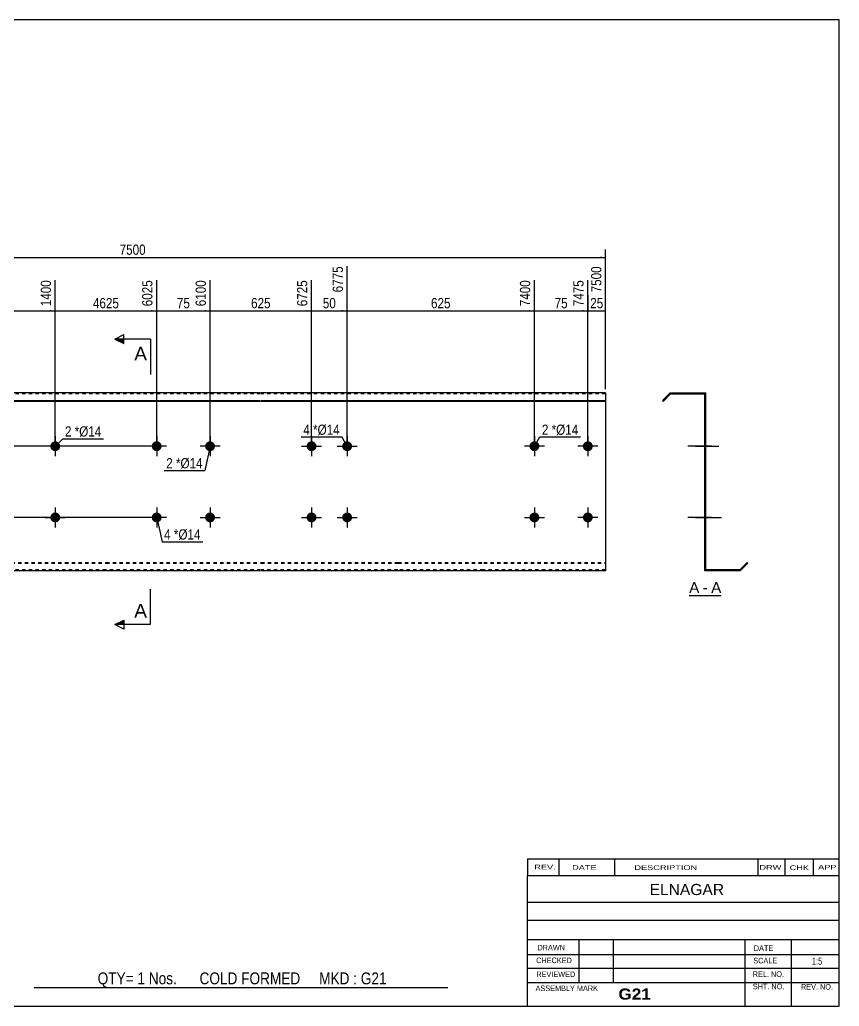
# Model space of a CAD drawing. Header units: millimetres. Extents: x -71 to 331, y -147 to 130.
# Drawn here: x 101.1 to 331.2, y -147.2 to 129.8 of the extents above; entities that cross this region are included whole.
import ezdxf

# ---------------------------------------------------------------- set-up
doc = ezdxf.new("R2010")
doc.units = ezdxf.units.MM
doc.linetypes.add('DXK_LINE_DOT1', pattern=[1.8814, 0.9407, -0.9407])
doc.styles.add('Arial', font='ARIAL.TTF', dxfattribs={"height": 0.2})
doc.styles.add('Arial Bold', font='ARIALBD.TTF', dxfattribs={"height": 0.2})
doc.styles.add('Arial Narrow', font='ARIALN.TTF', dxfattribs={"height": 0.2})

# ---------------------------------------------------------------- blocks, each defined once
blk = doc.blocks.new('Unknown-629090051-1712')
at = {"color": 5, "linetype": 'Continuous'}
for p, q in [((331.25, 129.75), (-68.75, 129.75)), ((-68.75, 129.75), (-68.75, -147.25)), ((331.25, -147.25), (331.25, 129.75)), ((-68.75, -147.25), (331.25, -147.25))]:
    blk.add_line(p, q, dxfattribs=at)
at = {"color": 174, "linetype": 'Continuous', "style": 'Arial'}
blk.add_text('Tekla structures', height=1.9102, rotation=90, dxfattribs=at).set_placement((-69.25, -146.75))
blk = doc.blocks.new('Unknown-629090051-12 - 1234')
at = {"color": 7, "linetype": 'Continuous'}
blk.add_line((289.1, -31.95), (298.13, -31.95), dxfattribs=at)
at = {"color": 0, "linetype": 'Continuous'}
blk.add_wipeout([(291.94, -31.2), (291.94, -28), (289.1, -28), (289.1, -31.2)], dxfattribs=at)
blk.add_wipeout([(294.32, -31.2), (294.32, -28), (292.9, -28), (292.9, -31.2)], dxfattribs=at)
at = {"color": 96, "linetype": 'Continuous', "style": 'Arial'}
blk.add_text('A', height=3.06, dxfattribs=at).set_placement((289.1, -31.2))
at = {"color": 0, "linetype": 'Continuous'}
blk.add_wipeout([(298.13, -31.2), (298.13, -28), (295.28, -28), (295.28, -31.2)], dxfattribs=at)
at = {"color": 96, "linetype": 'Continuous', "style": 'Arial'}
for s, p in [('-', (292.9, -31.2)), ('A', (295.28, -31.2))]:
    blk.add_text(s, height=3.06, dxfattribs=at).set_placement(p)
blk = doc.blocks.new('Bolt-629090051-1223 - 1203')
at = {"linetype": 'Continuous'}
blk.add_hatch(color=3, dxfattribs=at).paths.add_polyline_path([(155.96, 10, -1), (153.16, 10, -1)])
at = {"color": 3, "linetype": 'Continuous'}
for p, q in [((154.56, 12.8), (154.56, 7.2)), ((157.36, 10), (151.76, 10))]:
    blk.add_line(p, q, dxfattribs=at)
blk = doc.blocks.new('Part-629090051-1218 - 1203')
at = {"color": 2, "linetype": 'Continuous'}
for p, q in [((0, 25), (0, -25)), ((34.19, 25), (0, 25)), ((58.29, 25), (34.29, 25)), ((96.78, 25), (58.39, 25)), ((125.27, 25), (96.88, 25)), ((168.76, 25), (125.37, 25)), ((207.25, 25), (168.86, 25)), ((231.35, 25), (207.35, 25)), ((265.64, 25), (231.45, 25)), ((265.64, 25), (265.64, -25)), ((0, 22.88), (34.19, 22.88)), ((0, 22.67), (34.19, 22.67)), ((34.29, 22.88), (58.29, 22.88)), ((34.29, 22.67), (58.29, 22.67)), ((58.39, 22.88), (96.78, 22.88)), ((58.39, 22.67), (96.78, 22.67)), ((96.88, 22.88), (125.27, 22.88)), ((96.88, 22.67), (125.27, 22.67)), ((125.37, 22.88), (168.76, 22.88)), ((125.37, 22.67), (168.76, 22.67)), ((168.86, 22.88), (207.25, 22.88)), ((168.86, 22.67), (207.25, 22.67)), ((207.35, 22.88), (231.35, 22.88)), ((207.35, 22.67), (231.35, 22.67)), ((231.45, 22.88), (265.64, 22.88)), ((231.45, 22.67), (265.64, 22.67)), ((34.19, -25), (0, -25)), ((58.29, -25), (34.29, -25)), ((96.78, -25), (58.39, -25)), ((125.27, -25), (96.88, -25)), ((168.76, -25), (125.37, -25)), ((207.25, -25), (168.86, -25)), ((231.35, -25), (207.35, -25)), ((265.64, -25), (231.45, -25))]:
    blk.add_line(p, q, dxfattribs=at)
at = {"color": 7, "linetype": 'DXK_LINE_DOT1'}
for p, q in [((34.19, 24.7), (0, 24.7)), ((58.29, 24.7), (34.29, 24.7)), ((96.78, 24.7), (58.39, 24.7)), ((125.27, 24.7), (96.88, 24.7)), ((168.76, 24.7), (125.37, 24.7)), ((207.25, 24.7), (168.86, 24.7)), ((231.35, 24.7), (207.35, 24.7)), ((265.64, 24.7), (231.45, 24.7)), ((0, -22.67), (34.19, -22.67)), ((0, -22.88), (34.19, -22.88)), ((34.19, -24.7), (0, -24.7)), ((34.29, -22.67), (58.29, -22.67)), ((34.29, -22.88), (58.29, -22.88)), ((58.29, -24.7), (34.29, -24.7)), ((58.39, -22.67), (96.78, -22.67)), ((58.39, -22.88), (96.78, -22.88)), ((96.78, -24.7), (58.39, -24.7)), ((96.88, -22.67), (125.27, -22.67)), ((96.88, -22.88), (125.27, -22.88)), ((125.27, -24.7), (96.88, -24.7)), ((125.37, -22.67), (168.76, -22.67)), ((125.37, -22.88), (168.76, -22.88)), ((168.76, -24.7), (125.37, -24.7)), ((168.86, -22.67), (207.25, -22.67)), ((168.86, -22.88), (207.25, -22.88)), ((207.25, -24.7), (168.86, -24.7)), ((207.35, -22.67), (231.35, -22.67)), ((207.35, -22.88), (231.35, -22.88)), ((231.35, -24.7), (207.35, -24.7)), ((231.45, -22.67), (265.64, -22.67)), ((231.45, -22.88), (265.64, -22.88)), ((265.64, -24.7), (231.45, -24.7))]:
    blk.add_line(p, q, dxfattribs=at)
blk = doc.blocks.new('Bolt-629090051-1219 - 1203')
at = {"linetype": 'Continuous'}
for points in [[(184.45, 10, -1), (181.65, 10, -1)], [(194.45, 10, -1), (191.65, 10, -1)], [(184.45, -10, -1), (181.65, -10, -1)], [(194.45, -10, -1), (191.65, -10, -1)]]:
    blk.add_hatch(color=3, dxfattribs=at).paths.add_polyline_path(points)
at = {"color": 3, "linetype": 'Continuous'}
for p, q in [((183.05, 12.8), (183.05, 7.2)), ((193.05, 12.8), (193.05, 7.2)), ((180.25, 10), (185.85, 10)), ((190.25, 10), (195.85, 10)), ((183.05, -7.2), (183.05, -12.8)), ((193.05, -7.2), (193.05, -12.8)), ((180.25, -10), (185.85, -10)), ((190.25, -10), (195.85, -10))]:
    blk.add_line(p, q, dxfattribs=at)
blk = doc.blocks.new('Bolt-629090051-1220 - 1203')
at = {"linetype": 'Continuous'}
blk.add_hatch(color=3, dxfattribs=at).paths.add_polyline_path([(155.96, -10, -1), (153.16, -10, -1)])
at = {"color": 3, "linetype": 'Continuous'}
for p, q in [((154.56, -7.2), (154.56, -12.8)), ((151.76, -10), (157.36, -10))]:
    blk.add_line(p, q, dxfattribs=at)
blk = doc.blocks.new('Bolt-629090051-1221 - 1203')
at = {"linetype": 'Continuous'}
blk.add_hatch(color=3, dxfattribs=at).paths.add_polyline_path([(247.04, -10, -1), (244.24, -10, -1)])
at = {"color": 3, "linetype": 'Continuous'}
for p, q in [((245.64, -7.2), (245.64, -12.8)), ((242.84, -10), (248.44, -10))]:
    blk.add_line(p, q, dxfattribs=at)
blk = doc.blocks.new('Bolt-629090051-1222 - 1203')
at = {"linetype": 'Continuous'}
blk.add_hatch(color=3, dxfattribs=at).paths.add_polyline_path([(247.04, 10, -1), (244.24, 10, -1)])
at = {"color": 3, "linetype": 'Continuous'}
for p, q in [((245.64, 12.8), (245.64, 7.2)), ((248.44, 10), (242.84, 10))]:
    blk.add_line(p, q, dxfattribs=at)
blk = doc.blocks.new('Bolt-629090051-1224 - 1203')
at = {"linetype": 'Continuous'}
for points in [[(140.96, -10, -1), (138.16, -10, -1)], [(262.04, -10, -1), (259.24, -10, -1)]]:
    blk.add_hatch(color=3, dxfattribs=at).paths.add_polyline_path(points)
at = {"color": 3, "linetype": 'Continuous'}
for p, q in [((139.56, -7.2), (139.56, -12.8)), ((260.64, -7.2), (260.64, -12.8)), ((142.36, -10), (136.76, -10)), ((263.44, -10), (257.84, -10))]:
    blk.add_line(p, q, dxfattribs=at)
blk = doc.blocks.new('Bolt-629090051-1225 - 1203')
at = {"linetype": 'Continuous'}
for points in [[(140.96, 10, -1), (138.16, 10, -1)], [(262.04, 10, -1), (259.24, 10, -1)]]:
    blk.add_hatch(color=3, dxfattribs=at).paths.add_polyline_path(points)
at = {"color": 3, "linetype": 'Continuous'}
for p, q in [((139.56, 12.8), (139.56, 7.2)), ((260.64, 12.8), (260.64, 7.2)), ((142.36, 10), (136.76, 10)), ((263.44, 10), (257.84, 10))]:
    blk.add_line(p, q, dxfattribs=at)
blk = doc.blocks.new('Bolt-629090051-1228 - 1203')
at = {"linetype": 'Continuous'}
blk.add_hatch(color=3, dxfattribs=at).paths.add_polyline_path([(112.48, -10, -1), (109.68, -10, -1)])
at = {"color": 3, "linetype": 'Continuous'}
for p, q in [((111.08, -7.2), (111.08, -12.8)), ((108.28, -10), (113.88, -10))]:
    blk.add_line(p, q, dxfattribs=at)
blk = doc.blocks.new('Bolt-629090051-1229 - 1203')
at = {"linetype": 'Continuous'}
blk.add_hatch(color=3, dxfattribs=at).paths.add_polyline_path([(112.48, 10, -1), (109.68, 10, -1)])
at = {"color": 3, "linetype": 'Continuous'}
for p, q in [((111.08, 12.8), (111.08, 7.2)), ((113.88, 10), (108.28, 10))]:
    blk.add_line(p, q, dxfattribs=at)
blk = doc.blocks.new('Bolt-629090051-1240 - 1234')
at = {"linetype": 'Continuous'}
blk.add_hatch(color=3, dxfattribs=at).paths.add_polyline_path([(293.76, 8.6), (293.76, 11.4), (293.46, 11.4), (293.46, 8.6)])
at = {"color": 3, "linetype": 'Continuous'}
for p, q in [((293.76, 11.4), (293.46, 11.4)), ((295.36, 10), (288.76, 10)), ((293.76, 8.6), (293.46, 8.6))]:
    blk.add_line(p, q, dxfattribs=at)
blk = doc.blocks.new('Part-629090051-1236 - 1234')
at = {"color": 2, "linetype": 'Continuous'}
for p, q in [((283.76, 25), (281.64, 22.88)), ((283.76, 25), (293.76, 25)), ((293.76, -24.7), (293.76, 25)), ((281.64, 22.88), (281.85, 22.67)), ((281.85, 22.67), (283.88, 24.7)), ((283.88, 24.7), (293.46, 24.7)), ((293.46, -25), (293.46, 24.7)), ((303.34, -24.7), (293.76, -24.7)), ((303.34, -24.7), (305.37, -22.67)), ((303.46, -25), (305.58, -22.88)), ((305.58, -22.88), (305.37, -22.67)), ((303.46, -25), (293.46, -25))]:
    blk.add_line(p, q, dxfattribs=at)
blk = doc.blocks.new('Bolt-629090051-1237 - 1234')
at = {"linetype": 'Continuous'}
for points in [[(293.76, 8.6), (293.76, 11.4), (293.46, 11.4), (293.46, 8.6)], [(293.76, 8.6), (293.76, 11.4), (293.46, 11.4), (293.46, 8.6)], [(293.76, -11.4), (293.76, -8.6), (293.46, -8.6), (293.46, -11.4)], [(293.76, -11.4), (293.76, -8.6), (293.46, -8.6), (293.46, -11.4)]]:
    blk.add_hatch(color=3, dxfattribs=at).paths.add_polyline_path(points)
at = {"color": 3, "linetype": 'Continuous'}
for p, q in [((293.46, 11.4), (293.76, 11.4)), ((293.46, 11.4), (293.76, 11.4)), ((290.86, 10), (297.46, 10)), ((290.86, 10), (297.46, 10)), ((293.46, 8.6), (293.76, 8.6)), ((293.46, 8.6), (293.76, 8.6)), ((290.86, -10), (297.46, -10)), ((290.86, -10), (297.46, -10)), ((293.46, -8.6), (293.76, -8.6)), ((293.46, -8.6), (293.76, -8.6)), ((293.46, -11.4), (293.76, -11.4)), ((293.46, -11.4), (293.76, -11.4))]:
    blk.add_line(p, q, dxfattribs=at)
blk = doc.blocks.new('Bolt-629090051-1238 - 1234')
at = {"linetype": 'Continuous'}
blk.add_hatch(color=3, dxfattribs=at).paths.add_polyline_path([(293.76, -11.4), (293.76, -8.6), (293.46, -8.6), (293.46, -11.4)])
at = {"color": 3, "linetype": 'Continuous'}
for p, q in [((291.56, -10), (298.16, -10)), ((293.46, -8.6), (293.76, -8.6)), ((293.46, -11.4), (293.76, -11.4))]:
    blk.add_line(p, q, dxfattribs=at)
blk = doc.blocks.new('Bolt-629090051-1239 - 1234')
at = {"linetype": 'Continuous'}
blk.add_hatch(color=3, dxfattribs=at).paths.add_polyline_path([(293.76, -11.4), (293.76, -8.6), (293.46, -8.6), (293.46, -11.4)])
at = {"color": 3, "linetype": 'Continuous'}
for p, q in [((291.56, -10), (298.16, -10)), ((293.46, -8.6), (293.76, -8.6)), ((293.46, -11.4), (293.76, -11.4))]:
    blk.add_line(p, q, dxfattribs=at)
blk = doc.blocks.new('Bolt-629090051-1241 - 1234')
at = {"linetype": 'Continuous'}
blk.add_hatch(color=3, dxfattribs=at).paths.add_polyline_path([(293.76, 8.6), (293.76, 11.4), (293.46, 11.4), (293.46, 8.6)])
at = {"color": 3, "linetype": 'Continuous'}
for p, q in [((293.76, 11.4), (293.46, 11.4)), ((295.36, 10), (288.76, 10)), ((293.76, 8.6), (293.46, 8.6))]:
    blk.add_line(p, q, dxfattribs=at)
blk = doc.blocks.new('Bolt-629090051-1242 - 1234')
at = {"linetype": 'Continuous'}
blk.add_hatch(color=3, dxfattribs=at).paths.add_polyline_path([(293.76, -11.4), (293.76, -8.6), (293.46, -8.6), (293.46, -11.4)])
blk.add_hatch(color=3, dxfattribs=at).paths.add_polyline_path([(293.76, -11.4), (293.76, -8.6), (293.46, -8.6), (293.46, -11.4)])
at = {"color": 3, "linetype": 'Continuous'}
for p, q in [((295.36, -10), (288.76, -10)), ((295.36, -10), (288.76, -10)), ((293.76, -8.6), (293.46, -8.6)), ((293.76, -8.6), (293.46, -8.6)), ((293.76, -11.4), (293.46, -11.4)), ((293.76, -11.4), (293.46, -11.4))]:
    blk.add_line(p, q, dxfattribs=at)
blk = doc.blocks.new('Bolt-629090051-1243 - 1234')
at = {"linetype": 'Continuous'}
blk.add_hatch(color=3, dxfattribs=at).paths.add_polyline_path([(293.76, 8.6), (293.76, 11.4), (293.46, 11.4), (293.46, 8.6)])
blk.add_hatch(color=3, dxfattribs=at).paths.add_polyline_path([(293.76, 8.6), (293.76, 11.4), (293.46, 11.4), (293.46, 8.6)])
at = {"color": 3, "linetype": 'Continuous'}
for p, q in [((293.76, 11.4), (293.46, 11.4)), ((293.76, 11.4), (293.46, 11.4)), ((295.36, 10), (288.76, 10)), ((295.36, 10), (288.76, 10)), ((293.76, 8.6), (293.46, 8.6)), ((293.76, 8.6), (293.46, 8.6))]:
    blk.add_line(p, q, dxfattribs=at)
blk = doc.blocks.new('Bolt-629090051-1244 - 1234')
at = {"linetype": 'Continuous'}
for points in [[(293.76, 8.6), (293.76, 11.4), (293.46, 11.4), (293.46, 8.6)], [(293.76, 8.6), (293.76, 11.4), (293.46, 11.4), (293.46, 8.6)], [(293.76, -11.4), (293.76, -8.6), (293.46, -8.6), (293.46, -11.4)], [(293.76, -11.4), (293.76, -8.6), (293.46, -8.6), (293.46, -11.4)]]:
    blk.add_hatch(color=3, dxfattribs=at).paths.add_polyline_path(points)
at = {"color": 3, "linetype": 'Continuous'}
for p, q in [((293.46, 11.4), (293.76, 11.4)), ((293.46, 11.4), (293.76, 11.4)), ((290.86, 10), (297.46, 10)), ((290.86, 10), (297.46, 10)), ((293.46, 8.6), (293.76, 8.6)), ((293.46, 8.6), (293.76, 8.6)), ((290.86, -10), (297.46, -10)), ((290.86, -10), (297.46, -10)), ((293.46, -8.6), (293.76, -8.6)), ((293.46, -8.6), (293.76, -8.6)), ((293.46, -11.4), (293.76, -11.4)), ((293.46, -11.4), (293.76, -11.4))]:
    blk.add_line(p, q, dxfattribs=at)
blk = doc.blocks.new('Bolt-629090051-1245 - 1234')
at = {"linetype": 'Continuous'}
blk.add_hatch(color=3, dxfattribs=at).paths.add_polyline_path([(293.76, -11.4), (293.76, -8.6), (293.46, -8.6), (293.46, -11.4)])
at = {"color": 3, "linetype": 'Continuous'}
for p, q in [((291.56, -10), (298.16, -10)), ((293.46, -8.6), (293.76, -8.6)), ((293.46, -11.4), (293.76, -11.4))]:
    blk.add_line(p, q, dxfattribs=at)
blk = doc.blocks.new('Bolt-629090051-1246 - 1234')
at = {"linetype": 'Continuous'}
blk.add_hatch(color=3, dxfattribs=at).paths.add_polyline_path([(293.76, -11.4), (293.76, -8.6), (293.46, -8.6), (293.46, -11.4)])
at = {"color": 3, "linetype": 'Continuous'}
for p, q in [((291.56, -10), (298.16, -10)), ((293.46, -8.6), (293.76, -8.6)), ((293.46, -11.4), (293.76, -11.4))]:
    blk.add_line(p, q, dxfattribs=at)
blk = doc.blocks.new('Bolt-629090051-1247 - 1234')
at = {"linetype": 'Continuous'}
blk.add_hatch(color=3, dxfattribs=at).paths.add_polyline_path([(293.76, 8.6), (293.76, 11.4), (293.46, 11.4), (293.46, 8.6)])
at = {"color": 3, "linetype": 'Continuous'}
for p, q in [((293.76, 11.4), (293.46, 11.4)), ((295.36, 10), (288.76, 10)), ((293.76, 8.6), (293.46, 8.6))]:
    blk.add_line(p, q, dxfattribs=at)
blk = doc.blocks.new('Bolt-629090051-1248 - 1234')
at = {"linetype": 'Continuous'}
blk.add_hatch(color=3, dxfattribs=at).paths.add_polyline_path([(293.76, 8.6), (293.76, 11.4), (293.46, 11.4), (293.46, 8.6)])
at = {"color": 3, "linetype": 'Continuous'}
for p, q in [((293.76, 11.4), (293.46, 11.4)), ((295.36, 10), (288.76, 10)), ((293.76, 8.6), (293.46, 8.6))]:
    blk.add_line(p, q, dxfattribs=at)
blk = doc.blocks.new('StraightDimension-629090051-1264 - 1203')
at = {"linetype": 'Continuous'}
blk.add_hatch(color=7, dxfattribs=at).paths.add_polyline_path([(153.06, 48.25), (154.56, 48), (153.06, 47.75)])
at = {"color": 7, "linetype": 'Continuous'}
for p, q in [((139.56, 11), (139.56, 56.61)), ((154.56, 11), (154.56, 56.61)), ((139.56, 48), (154.56, 48))]:
    blk.add_line(p, q, dxfattribs=at)
at = {"color": 0}
blk.add_wipeout([(149.49, 48.15), (149.49, 52.35), (144.64, 52.35), (144.64, 48.15)], dxfattribs=at)
at = {"color": 0, "linetype": 'Continuous'}
blk.add_wipeout([(153.96, 57.21), (149.76, 57.21), (149.76, 48.7), (153.96, 48.7)], dxfattribs=at)
at = {"color": 3, "linetype": 'Continuous', "style": 'Arial Narrow'}
blk.add_text('6100', height=2.863, rotation=90.0002, dxfattribs=at).set_placement((153.36, 49.3))
at = {"color": 3, "style": 'Arial Narrow'}
blk.add_text('75', height=2.863, dxfattribs=at).set_placement((145.24, 48.75))
blk = doc.blocks.new('StraightDimension-629090051-1324 - 1203')
at = {"linetype": 'Continuous'}
for points in [[(-12.25, -11.5), (-12, -10), (-11.75, -11.5)], [(-11.75, -23.5), (-12, -25), (-12.25, -23.5)]]:
    blk.add_hatch(color=7, dxfattribs=at).paths.add_polyline_path(points)
at = {"color": 7, "linetype": 'Continuous'}
for p, q in [((138.56, -10), (-14.25, -10)), ((-12, -25), (-12, -10)), ((-1, -25), (-14.25, -25))]:
    blk.add_line(p, q, dxfattribs=at)
at = {"color": 0}
blk.add_wipeout([(-12.15, -15.07), (-16.35, -15.07), (-16.35, -19.93), (-12.15, -19.93)], dxfattribs=at)
at = {"color": 3, "style": 'Arial Narrow'}
blk.add_text('75', height=2.863, rotation=90.0002, dxfattribs=at).set_placement((-12.75, -19.33))
blk = doc.blocks.new('StraightDimension-629090051-1259 - 1203')
at = {"linetype": 'Continuous'}
blk.add_hatch(color=7, dxfattribs=at).paths.add_polyline_path([(264.14, 48.25), (265.64, 48), (264.14, 47.75)])
at = {"color": 7, "linetype": 'Continuous'}
for p, q in [((265.64, 26), (265.64, 60.51)), ((260.64, 11), (260.64, 56.61)), ((260.64, 48), (265.64, 48))]:
    blk.add_line(p, q, dxfattribs=at)
at = {"color": 0}
blk.add_wipeout([(265.57, 48.15), (265.57, 52.35), (260.71, 52.35), (260.71, 48.15)], dxfattribs=at)
at = {"color": 0, "linetype": 'Continuous'}
blk.add_wipeout([(265.04, 61.11), (260.84, 61.11), (260.84, 52.6), (265.04, 52.6)], dxfattribs=at)
at = {"color": 3, "linetype": 'Continuous', "style": 'Arial Narrow'}
blk.add_text('7500', height=2.863, rotation=90.0002, dxfattribs=at).set_placement((264.44, 53.2))
at = {"color": 3, "style": 'Arial Narrow'}
blk.add_text('25', height=2.863, dxfattribs=at).set_placement((261.31, 48.75))
blk = doc.blocks.new('StraightDimension-629090051-1260 - 1203')
at = {"linetype": 'Continuous'}
blk.add_hatch(color=7, dxfattribs=at).paths.add_polyline_path([(259.14, 48.25), (260.64, 48), (259.14, 47.75)])
at = {"color": 7, "linetype": 'Continuous'}
for p, q in [((245.64, 11), (245.64, 56.61)), ((260.64, 11), (260.64, 56.61)), ((245.64, 48), (260.64, 48))]:
    blk.add_line(p, q, dxfattribs=at)
at = {"color": 0}
blk.add_wipeout([(255.57, 48.15), (255.57, 52.35), (250.71, 52.35), (250.71, 48.15)], dxfattribs=at)
at = {"color": 0, "linetype": 'Continuous'}
blk.add_wipeout([(260.04, 57.21), (255.84, 57.21), (255.84, 48.7), (260.04, 48.7)], dxfattribs=at)
at = {"color": 3, "linetype": 'Continuous', "style": 'Arial Narrow'}
blk.add_text('7475', height=2.863, rotation=90.0002, dxfattribs=at).set_placement((259.44, 49.3))
at = {"color": 3, "style": 'Arial Narrow'}
blk.add_text('75', height=2.863, dxfattribs=at).set_placement((251.31, 48.75))
blk = doc.blocks.new('StraightDimension-629090051-1261 - 1203')
at = {"linetype": 'Continuous'}
blk.add_hatch(color=7, dxfattribs=at).paths.add_polyline_path([(244.14, 48.25), (245.64, 48), (244.14, 47.75)])
at = {"color": 7, "linetype": 'Continuous'}
for p, q in [((193.05, 11), (193.05, 60.51)), ((245.64, 11), (245.64, 56.61)), ((193.05, 48), (245.64, 48))]:
    blk.add_line(p, q, dxfattribs=at)
at = {"color": 0, "linetype": 'Continuous'}
blk.add_wipeout([(245.04, 57.21), (240.84, 57.21), (240.84, 48.7), (245.04, 48.7)], dxfattribs=at)
at = {"color": 0}
blk.add_wipeout([(222.69, 48.15), (222.69, 52.35), (216, 52.35), (216, 48.15)], dxfattribs=at)
at = {"color": 3, "linetype": 'Continuous', "style": 'Arial Narrow'}
blk.add_text('7400', height=2.863, rotation=90.0002, dxfattribs=at).set_placement((244.44, 49.3))
at = {"color": 3, "style": 'Arial Narrow'}
blk.add_text('625', height=2.863, dxfattribs=at).set_placement((216.6, 48.75))
blk = doc.blocks.new('StraightDimension-629090051-1262 - 1203')
at = {"linetype": 'Continuous'}
blk.add_hatch(color=7, dxfattribs=at).paths.add_polyline_path([(191.55, 48.25), (193.05, 48), (191.55, 47.75)])
at = {"color": 7, "linetype": 'Continuous'}
for p, q in [((193.05, 11), (193.05, 60.51)), ((183.05, 11), (183.05, 56.61)), ((183.05, 48), (193.05, 48))]:
    blk.add_line(p, q, dxfattribs=at)
at = {"color": 0}
blk.add_wipeout([(190.48, 48.15), (190.48, 52.35), (185.62, 52.35), (185.62, 48.15)], dxfattribs=at)
at = {"color": 0, "linetype": 'Continuous'}
blk.add_wipeout([(192.45, 61.11), (188.25, 61.11), (188.25, 52.6), (192.45, 52.6)], dxfattribs=at)
at = {"color": 3, "linetype": 'Continuous', "style": 'Arial Narrow'}
blk.add_text('6775', height=2.863, rotation=90.0002, dxfattribs=at).set_placement((191.85, 53.2))
at = {"color": 3, "style": 'Arial Narrow'}
blk.add_text('50', height=2.863, dxfattribs=at).set_placement((186.22, 48.75))
blk = doc.blocks.new('StraightDimension-629090051-1263 - 1203')
at = {"linetype": 'Continuous'}
blk.add_hatch(color=7, dxfattribs=at).paths.add_polyline_path([(181.55, 48.25), (183.05, 48), (181.55, 47.75)])
at = {"color": 7, "linetype": 'Continuous'}
for p, q in [((154.56, 11), (154.56, 56.61)), ((183.05, 11), (183.05, 56.61)), ((154.56, 48), (183.05, 48))]:
    blk.add_line(p, q, dxfattribs=at)
at = {"color": 0, "linetype": 'Continuous'}
blk.add_wipeout([(182.45, 57.21), (178.25, 57.21), (178.25, 48.7), (182.45, 48.7)], dxfattribs=at)
at = {"color": 0}
blk.add_wipeout([(172.15, 48.15), (172.15, 52.35), (165.47, 52.35), (165.47, 48.15)], dxfattribs=at)
at = {"color": 3, "linetype": 'Continuous', "style": 'Arial Narrow'}
blk.add_text('6725', height=2.863, rotation=90.0002, dxfattribs=at).set_placement((181.85, 49.3))
at = {"color": 3, "style": 'Arial Narrow'}
blk.add_text('625', height=2.863, dxfattribs=at).set_placement((166.07, 48.75))
blk = doc.blocks.new('StraightDimension-629090051-1265 - 1203')
at = {"linetype": 'Continuous'}
blk.add_hatch(color=7, dxfattribs=at).paths.add_polyline_path([(138.06, 48.25), (139.56, 48), (138.06, 47.75)])
at = {"color": 7, "linetype": 'Continuous'}
for p, q in [((111.08, 11), (111.08, 56.61)), ((139.56, 11), (139.56, 56.61)), ((111.08, 48), (139.56, 48))]:
    blk.add_line(p, q, dxfattribs=at)
at = {"color": 0, "linetype": 'Continuous'}
blk.add_wipeout([(138.96, 57.21), (134.76, 57.21), (134.76, 48.7), (138.96, 48.7)], dxfattribs=at)
at = {"color": 0}
blk.add_wipeout([(129.58, 48.15), (129.58, 52.35), (121.06, 52.35), (121.06, 48.15)], dxfattribs=at)
at = {"color": 3, "linetype": 'Continuous', "style": 'Arial Narrow'}
blk.add_text('6025', height=2.863, rotation=90.0002, dxfattribs=at).set_placement((138.36, 49.3))
at = {"color": 3, "style": 'Arial Narrow'}
blk.add_text('4625', height=2.863, dxfattribs=at).set_placement((121.66, 48.75))
blk = doc.blocks.new('StraightDimension-629090051-1266 - 1203')
at = {"linetype": 'Continuous'}
blk.add_hatch(color=7, dxfattribs=at).paths.add_polyline_path([(109.58, 48.25), (111.08, 48), (109.58, 47.75)])
at = {"color": 7, "linetype": 'Continuous'}
for p, q in [((82.59, 11), (82.59, 58.68)), ((111.08, 11), (111.08, 56.61)), ((82.59, 48), (111.08, 48))]:
    blk.add_line(p, q, dxfattribs=at)
at = {"color": 0, "linetype": 'Continuous'}
blk.add_wipeout([(110.48, 57.21), (106.28, 57.21), (106.28, 48.7), (110.48, 48.7)], dxfattribs=at)
at = {"color": 0}
blk.add_wipeout([(100.17, 48.15), (100.17, 52.35), (93.49, 52.35), (93.49, 48.15)], dxfattribs=at)
at = {"color": 3, "linetype": 'Continuous', "style": 'Arial Narrow'}
blk.add_text('1400', height=2.863, rotation=90.0002, dxfattribs=at).set_placement((109.88, 49.3))
at = {"color": 3, "style": 'Arial Narrow'}
blk.add_text('625', height=2.863, dxfattribs=at).set_placement((94.09, 48.75))
blk = doc.blocks.new('StraightDimension-629090051-1332 - 1203')
at = {"linetype": 'Continuous'}
for points in [[(1.5, 62.75), (0, 63), (1.5, 63.25)], [(264.14, 63.25), (265.64, 63), (264.14, 62.75)]]:
    blk.add_hatch(color=7, dxfattribs=at).paths.add_polyline_path(points)
at = {"color": 7, "linetype": 'Continuous'}
for p, q in [((0, 26), (0, 65.25)), ((265.64, 26), (265.64, 65.25)), ((0, 63), (265.64, 63))]:
    blk.add_line(p, q, dxfattribs=at)
at = {"color": 0}
blk.add_wipeout([(137.08, 63.15), (137.08, 67.35), (128.56, 67.35), (128.56, 63.15)], dxfattribs=at)
at = {"color": 3, "style": 'Arial Narrow'}
blk.add_text('7500', height=2.863, dxfattribs=at).set_placement((129.16, 63.75))
blk = doc.blocks.new('StraightDimension-629090051-1316 - 1203')
at = {"linetype": 'Continuous'}
for points in [[(-12.25, 23.5), (-12, 25), (-11.75, 23.5)], [(-11.75, 11.5), (-12, 10), (-12.25, 11.5)]]:
    blk.add_hatch(color=7, dxfattribs=at).paths.add_polyline_path(points)
at = {"color": 7, "linetype": 'Continuous'}
for p, q in [((-1, 25), (-14.25, 25)), ((-12, 10), (-12, 25)), ((138.56, 10), (-14.25, 10))]:
    blk.add_line(p, q, dxfattribs=at)
at = {"color": 0}
blk.add_wipeout([(-12.15, 19.93), (-16.35, 19.93), (-16.35, 15.07), (-12.15, 15.07)], dxfattribs=at)
at = {"color": 3, "style": 'Arial Narrow'}
blk.add_text('75', height=2.863, rotation=90.0002, dxfattribs=at).set_placement((-12.75, 15.67))
blk = doc.blocks.new('CBS_CALLOFF-629090051-1745')
at = {"color": 7, "linetype": 'Continuous'}
blk.add_line((105.13, -141.98), (221.36, -142), dxfattribs=at)
at = {"color": 3, "linetype": 'Continuous', "style": 'Arial Narrow'}
blk.add_text('QTY= 1 Nos.      COLD FORMED     MKD : G21', height=3.3405, dxfattribs=at).set_placement((122.99, -141.09))
blk = doc.blocks.new('CBS_NAME_BLOG-629090051-1746')
at = {"color": 7, "linetype": 'Continuous'}
for p, q in [((243.66, -110.5), (331.18, -110.5)), ((243.66, -147.21), (243.66, -110.5)), ((243.66, -118.04), (331.18, -118.04)), ((243.73, -123.09), (331.25, -123.09)), ((243.66, -128.46), (331.18, -128.46)), ((258.18, -140.57), (258.18, -128.47)), ((267.87, -140.54), (267.87, -128.47)), ((304.78, -147.21), (304.78, -128.48)), ((317.83, -147.21), (317.83, -128.47)), ((243.67, -132.76), (331.25, -132.74)), ((243.66, -136.51), (331.18, -136.51)), ((243.66, -140.55), (331.18, -140.55)), ((243.66, -147.25), (331.25, -147.25))]:
    blk.add_line(p, q, dxfattribs=at)
at = {"color": 3, "linetype": 'Continuous', "style": 'Arial'}
blk.add_text('ELNAGAR', height=3.133, dxfattribs=at).set_placement((277.98, -116.03))
at = {"color": 3, "linetype": 'Continuous'}
for s, height, style, width, p in [('DRAWN', 1.566, 'Arial', 0.9, (246.49, -131.57)), ('DATE', 1.566, 'Arial', 0.9, (307.25, -131.73)), ('CHECKED', 1.566, 'Arial', 0.9, (246.14, -135.14)), ('SCALE', 1.566, 'Arial', 0.9, (307.1, -135.21)), ('1:5', 1.957, 'Arial Narrow', 0.9, (323.55, -135.57)), ('REVIEWED', 1.566, 'Arial', 0.9, (246.18, -139.06)), ('REL. NO.', 1.566, 'Arial', 0.9, (306.96, -139.01)), ('SHT. NO.', 1.566, 'Arial', 0.9, (306.96, -142.48)), ('REV. NO.', 1.566, 'Arial', 0.9, (320.48, -142.57)), ('ASSEMBLY MARK', 1.5663, 'Arial', 0.9, (245.96, -142.99)), ('G21', 3.131, 'Arial Bold', 1.1, (269.24, -145.39))]:
    blk.add_text(s, height=height, dxfattribs=dict(at, style=style, width=width)).set_placement(p)
blk = doc.blocks.new('CBS_REVISION-629090051-1747')
at = {"color": 7, "linetype": 'Continuous'}
for p, q in [((243.74, -105.87), (331.24, -105.87)), ((243.74, -105.87), (243.74, -110.5)), ((252.54, -105.87), (252.54, -110.5)), ((268.13, -105.87), (268.13, -110.44)), ((308.39, -105.87), (308.39, -110.5)), ((315.93, -105.87), (315.93, -110.5)), ((323.88, -105.87), (323.88, -110.5)), ((243.74, -110.5), (331.24, -110.5))]:
    blk.add_line(p, q, dxfattribs=at)
at = {"color": 7, "style": 'Arial Narrow', "width": 1.7}
for s, height, p in [('REV.', 1.326, (245.6, -108.82)), ('DATE', 1.326, (256.23, -108.94)), ('DESCRIPTION', 1.3257, (273.71, -108.99)), ('DRW', 1.326, (308.82, -108.93)), ('CHK', 1.326, (317.31, -109.02)), ('APP', 1.326, (325.31, -108.87))]:
    blk.add_text(s, height=height, dxfattribs=at).set_placement(p)
blk = doc.blocks.new('MarkSet-629090051-1353 - 1203')
at = {"color": 0}
blk.add_wipeout([(143.49, -16.2), (143.49, -13.2), (141.66, -13.2), (141.66, -16.2)], dxfattribs=at)
blk.add_wipeout([(143.49, -16.2), (143.49, -13.2), (141.66, -13.2), (141.66, -16.2)], dxfattribs=at)
at = {"color": 7, "linetype": 'Continuous'}
blk.add_line((139.56, -10), (141.06, -16.8), dxfattribs=at)
at = {"color": 0}
blk.add_wipeout([(145.67, -16.2), (145.67, -13.2), (144.39, -13.2), (144.39, -16.2)], dxfattribs=at)
blk.add_wipeout([(145.67, -16.2), (145.67, -13.2), (144.39, -13.2), (144.39, -16.2)], dxfattribs=at)
at = {"color": 3, "style": 'Arial Narrow'}
blk.add_text('4', height=2.86, dxfattribs=at).set_placement((141.66, -16.2))
at = {"color": 0}
blk.add_wipeout([(151.88, -16.2), (151.88, -13.2), (145.67, -13.2), (145.67, -16.2)], dxfattribs=at)
blk.add_wipeout([(151.88, -16.2), (151.88, -13.2), (145.67, -13.2), (145.67, -16.2)], dxfattribs=at)
at = {"color": 7, "linetype": 'Continuous'}
blk.add_line((141.06, -16.8), (152.48, -16.8), dxfattribs=at)
at = {"color": 3, "style": 'Arial Narrow'}
for s, height, p in [('*', 2.86, (144.39, -16.2)), ('Ø14', 2.863, (145.67, -16.2))]:
    blk.add_text(s, height=height, dxfattribs=at).set_placement(p)
blk = doc.blocks.new('MarkSet-629090051-1348 - 1203')
at = {"color": 0}
blk.add_wipeout([(249.57, 13.2), (249.57, 16.2), (247.74, 16.2), (247.74, 13.2)], dxfattribs=at)
blk.add_wipeout([(249.57, 13.2), (249.57, 16.2), (247.74, 16.2), (247.74, 13.2)], dxfattribs=at)
at = {"color": 7, "linetype": 'Continuous'}
blk.add_line((245.64, 10), (247.14, 12.6), dxfattribs=at)
at = {"color": 0}
blk.add_wipeout([(251.74, 13.2), (251.74, 16.2), (250.47, 16.2), (250.47, 13.2)], dxfattribs=at)
blk.add_wipeout([(251.74, 13.2), (251.74, 16.2), (250.47, 16.2), (250.47, 13.2)], dxfattribs=at)
at = {"color": 3, "style": 'Arial Narrow'}
blk.add_text('2', height=2.86, dxfattribs=at).set_placement((247.74, 13.2))
at = {"color": 0}
blk.add_wipeout([(257.96, 13.2), (257.96, 16.2), (251.74, 16.2), (251.74, 13.2)], dxfattribs=at)
blk.add_wipeout([(257.96, 13.2), (257.96, 16.2), (251.74, 16.2), (251.74, 13.2)], dxfattribs=at)
at = {"color": 7, "linetype": 'Continuous'}
blk.add_line((247.14, 12.6), (258.56, 12.6), dxfattribs=at)
at = {"color": 3, "style": 'Arial Narrow'}
for s, height, p in [('*', 2.86, (250.47, 13.2)), ('Ø14', 2.863, (251.74, 13.2))]:
    blk.add_text(s, height=height, dxfattribs=at).set_placement(p)
blk = doc.blocks.new('SectionMark-629090051-1257 - 1203')
at = {"linetype": 'Continuous'}
for points in [[(130.32, 40.1), (130.32, 38.85), (127.82, 40.1)], [(130.32, -38.85), (130.32, -40.1), (127.82, -40.1)]]:
    blk.add_hatch(color=30, dxfattribs=at).paths.add_polyline_path(points)
at = {"color": 30, "linetype": 'Continuous'}
for p, q in [((127.82, 40.1), (130.32, 41.35)), ((137.82, 40.1), (127.82, 40.1)), ((127.82, 40.1), (130.32, 38.85)), ((130.32, 38.85), (130.32, 41.35)), ((127.82, -40.1), (130.32, -38.85)), ((137.82, -40.1), (127.82, -40.1)), ((130.32, -41.35), (127.82, -40.1)), ((130.32, -38.85), (130.32, -41.35))]:
    blk.add_line(p, q, dxfattribs=at)
at = {"color": 0, "linetype": 'Continuous'}
for points in [[(136.82, 34.1), (136.82, 38.1), (133.27, 38.1), (133.27, 34.1)], [(136.82, -38.1), (136.82, -34.1), (133.27, -34.1), (133.27, -38.1)]]:
    blk.add_wipeout(points, dxfattribs=at)
at = {"color": 30, "linetype": 'Continuous'}
for p, q in [((137.82, 40.1), (137.82, 30.1)), ((137.82, -40.1), (137.82, -30.1))]:
    blk.add_line(p, q, dxfattribs=at)
at = {"color": 96, "linetype": 'Continuous', "style": 'Arial'}
for p in [(133.27, 34.1), (133.27, -38.1)]:
    blk.add_text('A', height=3.82, dxfattribs=at).set_placement(p)
blk = doc.blocks.new('MarkSet-629090051-1343 - 1203')
at = {"color": 0}
blk.add_wipeout([(144.07, 3.8), (144.07, 6.8), (142.24, 6.8), (142.24, 3.8)], dxfattribs=at)
blk.add_wipeout([(144.07, 3.8), (144.07, 6.8), (142.24, 6.8), (142.24, 3.8)], dxfattribs=at)
blk.add_wipeout([(146.25, 3.8), (146.25, 6.8), (144.97, 6.8), (144.97, 3.8)], dxfattribs=at)
blk.add_wipeout([(146.25, 3.8), (146.25, 6.8), (144.97, 6.8), (144.97, 3.8)], dxfattribs=at)
at = {"color": 3, "style": 'Arial Narrow'}
blk.add_text('2', height=2.86, dxfattribs=at).set_placement((142.24, 3.8))
at = {"color": 0}
blk.add_wipeout([(152.46, 3.8), (152.46, 6.8), (146.25, 6.8), (146.25, 3.8)], dxfattribs=at)
blk.add_wipeout([(152.46, 3.8), (152.46, 6.8), (146.25, 6.8), (146.25, 3.8)], dxfattribs=at)
at = {"color": 7, "linetype": 'Continuous'}
for p in [(154.56, 10), (141.64, 3.2)]:
    blk.add_line(p, (153.06, 3.2), dxfattribs=at)
at = {"color": 3, "style": 'Arial Narrow'}
for s, height, p in [('*', 2.86, (144.97, 3.8)), ('Ø14', 2.863, (146.25, 3.8))]:
    blk.add_text(s, height=height, dxfattribs=at).set_placement(p)
blk = doc.blocks.new('MarkSet-629090051-1363 - 1203')
at = {"color": 0}
blk.add_wipeout([(115.63, 12.72), (115.63, 15.72), (113.8, 15.72), (113.8, 12.72)], dxfattribs=at)
blk.add_wipeout([(115.63, 12.72), (115.63, 15.72), (113.8, 15.72), (113.8, 12.72)], dxfattribs=at)
at = {"color": 7, "linetype": 'Continuous'}
blk.add_line((111.08, 10), (113.2, 12.12), dxfattribs=at)
at = {"color": 0}
blk.add_wipeout([(117.8, 12.72), (117.8, 15.72), (116.53, 15.72), (116.53, 12.72)], dxfattribs=at)
blk.add_wipeout([(117.8, 12.72), (117.8, 15.72), (116.53, 15.72), (116.53, 12.72)], dxfattribs=at)
at = {"color": 3, "style": 'Arial Narrow'}
blk.add_text('2', height=2.86, dxfattribs=at).set_placement((113.8, 12.72))
at = {"color": 0}
blk.add_wipeout([(124.02, 12.72), (124.02, 15.72), (117.8, 15.72), (117.8, 12.72)], dxfattribs=at)
blk.add_wipeout([(124.02, 12.72), (124.02, 15.72), (117.8, 15.72), (117.8, 12.72)], dxfattribs=at)
at = {"color": 7, "linetype": 'Continuous'}
blk.add_line((113.2, 12.12), (124.62, 12.12), dxfattribs=at)
at = {"color": 3, "style": 'Arial Narrow'}
for s, height, p in [('*', 2.86, (116.53, 12.72)), ('Ø14', 2.863, (117.8, 12.72))]:
    blk.add_text(s, height=height, dxfattribs=at).set_placement(p)
blk = doc.blocks.new('Mark-629090051-1366 - 1203')
at = {"color": 0}
blk.add_wipeout([(182.56, 13.2), (182.56, 16.2), (180.73, 16.2), (180.73, 13.2)], dxfattribs=at)
blk.add_wipeout([(182.56, 13.2), (182.56, 16.2), (180.73, 16.2), (180.73, 13.2)], dxfattribs=at)
blk.add_wipeout([(184.74, 13.2), (184.74, 16.2), (183.46, 16.2), (183.46, 13.2)], dxfattribs=at)
blk.add_wipeout([(184.74, 13.2), (184.74, 16.2), (183.46, 16.2), (183.46, 13.2)], dxfattribs=at)
at = {"color": 3, "style": 'Arial Narrow'}
blk.add_text('4', height=2.86, dxfattribs=at).set_placement((180.73, 13.2))
at = {"color": 0}
blk.add_wipeout([(190.95, 13.2), (190.95, 16.2), (184.74, 16.2), (184.74, 13.2)], dxfattribs=at)
blk.add_wipeout([(190.95, 13.2), (190.95, 16.2), (184.74, 16.2), (184.74, 13.2)], dxfattribs=at)
at = {"color": 7, "linetype": 'Continuous'}
for p in [(180.13, 12.6), (193.05, 10)]:
    blk.add_line(p, (191.55, 12.6), dxfattribs=at)
at = {"color": 3, "style": 'Arial Narrow'}
for s, height, p in [('*', 2.86, (183.46, 13.2)), ('Ø14', 2.863, (184.74, 13.2))]:
    blk.add_text(s, height=height, dxfattribs=at).set_placement(p)

msp = doc.modelspace()

# ---------------------------------------------------------------- block references
for name in ['Unknown-629090051-1712', 'Part-629090051-1218 - 1203', 'Part-629090051-1236 - 1234', 'Bolt-629090051-1229 - 1203', 'Bolt-629090051-1225 - 1203', 'Bolt-629090051-1223 - 1203', 'Bolt-629090051-1219 - 1203', 'Bolt-629090051-1222 - 1203', 'Bolt-629090051-1240 - 1234', 'Bolt-629090051-1241 - 1234', 'Bolt-629090051-1243 - 1234', 'Bolt-629090051-1247 - 1234', 'Bolt-629090051-1248 - 1234', 'Bolt-629090051-1237 - 1234', 'Bolt-629090051-1244 - 1234', 'Bolt-629090051-1228 - 1203', 'Bolt-629090051-1224 - 1203', 'Bolt-629090051-1220 - 1203', 'Bolt-629090051-1221 - 1203', 'Bolt-629090051-1242 - 1234', 'Bolt-629090051-1238 - 1234', 'Bolt-629090051-1239 - 1234', 'Bolt-629090051-1245 - 1234', 'Bolt-629090051-1246 - 1234', 'CBS_REVISION-629090051-1747', 'CBS_NAME_BLOG-629090051-1746', 'CBS_CALLOFF-629090051-1745']:
    msp.add_blockref(name, (0, 0))

# ---------------------------------------------------------------- next in the draw order: block references
for name in ['StraightDimension-629090051-1259 - 1203', 'StraightDimension-629090051-1264 - 1203', 'StraightDimension-629090051-1324 - 1203', 'Unknown-629090051-12 - 1234']:
    msp.add_blockref(name, (0, 0))

# ---------------------------------------------------------------- next in the draw order: block references
for name in ['StraightDimension-629090051-1265 - 1203', 'StraightDimension-629090051-1260 - 1203', 'MarkSet-629090051-1353 - 1203']:
    msp.add_blockref(name, (0, 0))

# ---------------------------------------------------------------- next in the draw order: block references
for name in ['StraightDimension-629090051-1266 - 1203', 'StraightDimension-629090051-1261 - 1203']:
    msp.add_blockref(name, (0, 0))

# ---------------------------------------------------------------- next in the draw order: block references
for name in ['StraightDimension-629090051-1262 - 1203', 'MarkSet-629090051-1348 - 1203']:
    msp.add_blockref(name, (0, 0))

# ---------------------------------------------------------------- next in the draw order: block references
msp.add_blockref('StraightDimension-629090051-1263 - 1203', (0, 0))

# ---------------------------------------------------------------- next in the draw order: block references
for name in ['StraightDimension-629090051-1332 - 1203', 'Mark-629090051-1366 - 1203', 'MarkSet-629090051-1343 - 1203']:
    msp.add_blockref(name, (0, 0))

# ---------------------------------------------------------------- next in the draw order: block references
msp.add_blockref('StraightDimension-629090051-1316 - 1203', (0, 0))

# ---------------------------------------------------------------- next in the draw order: block references
for name in ['SectionMark-629090051-1257 - 1203', 'MarkSet-629090051-1363 - 1203']:
    msp.add_blockref(name, (0, 0))

doc.saveas('drawing.dxf')
